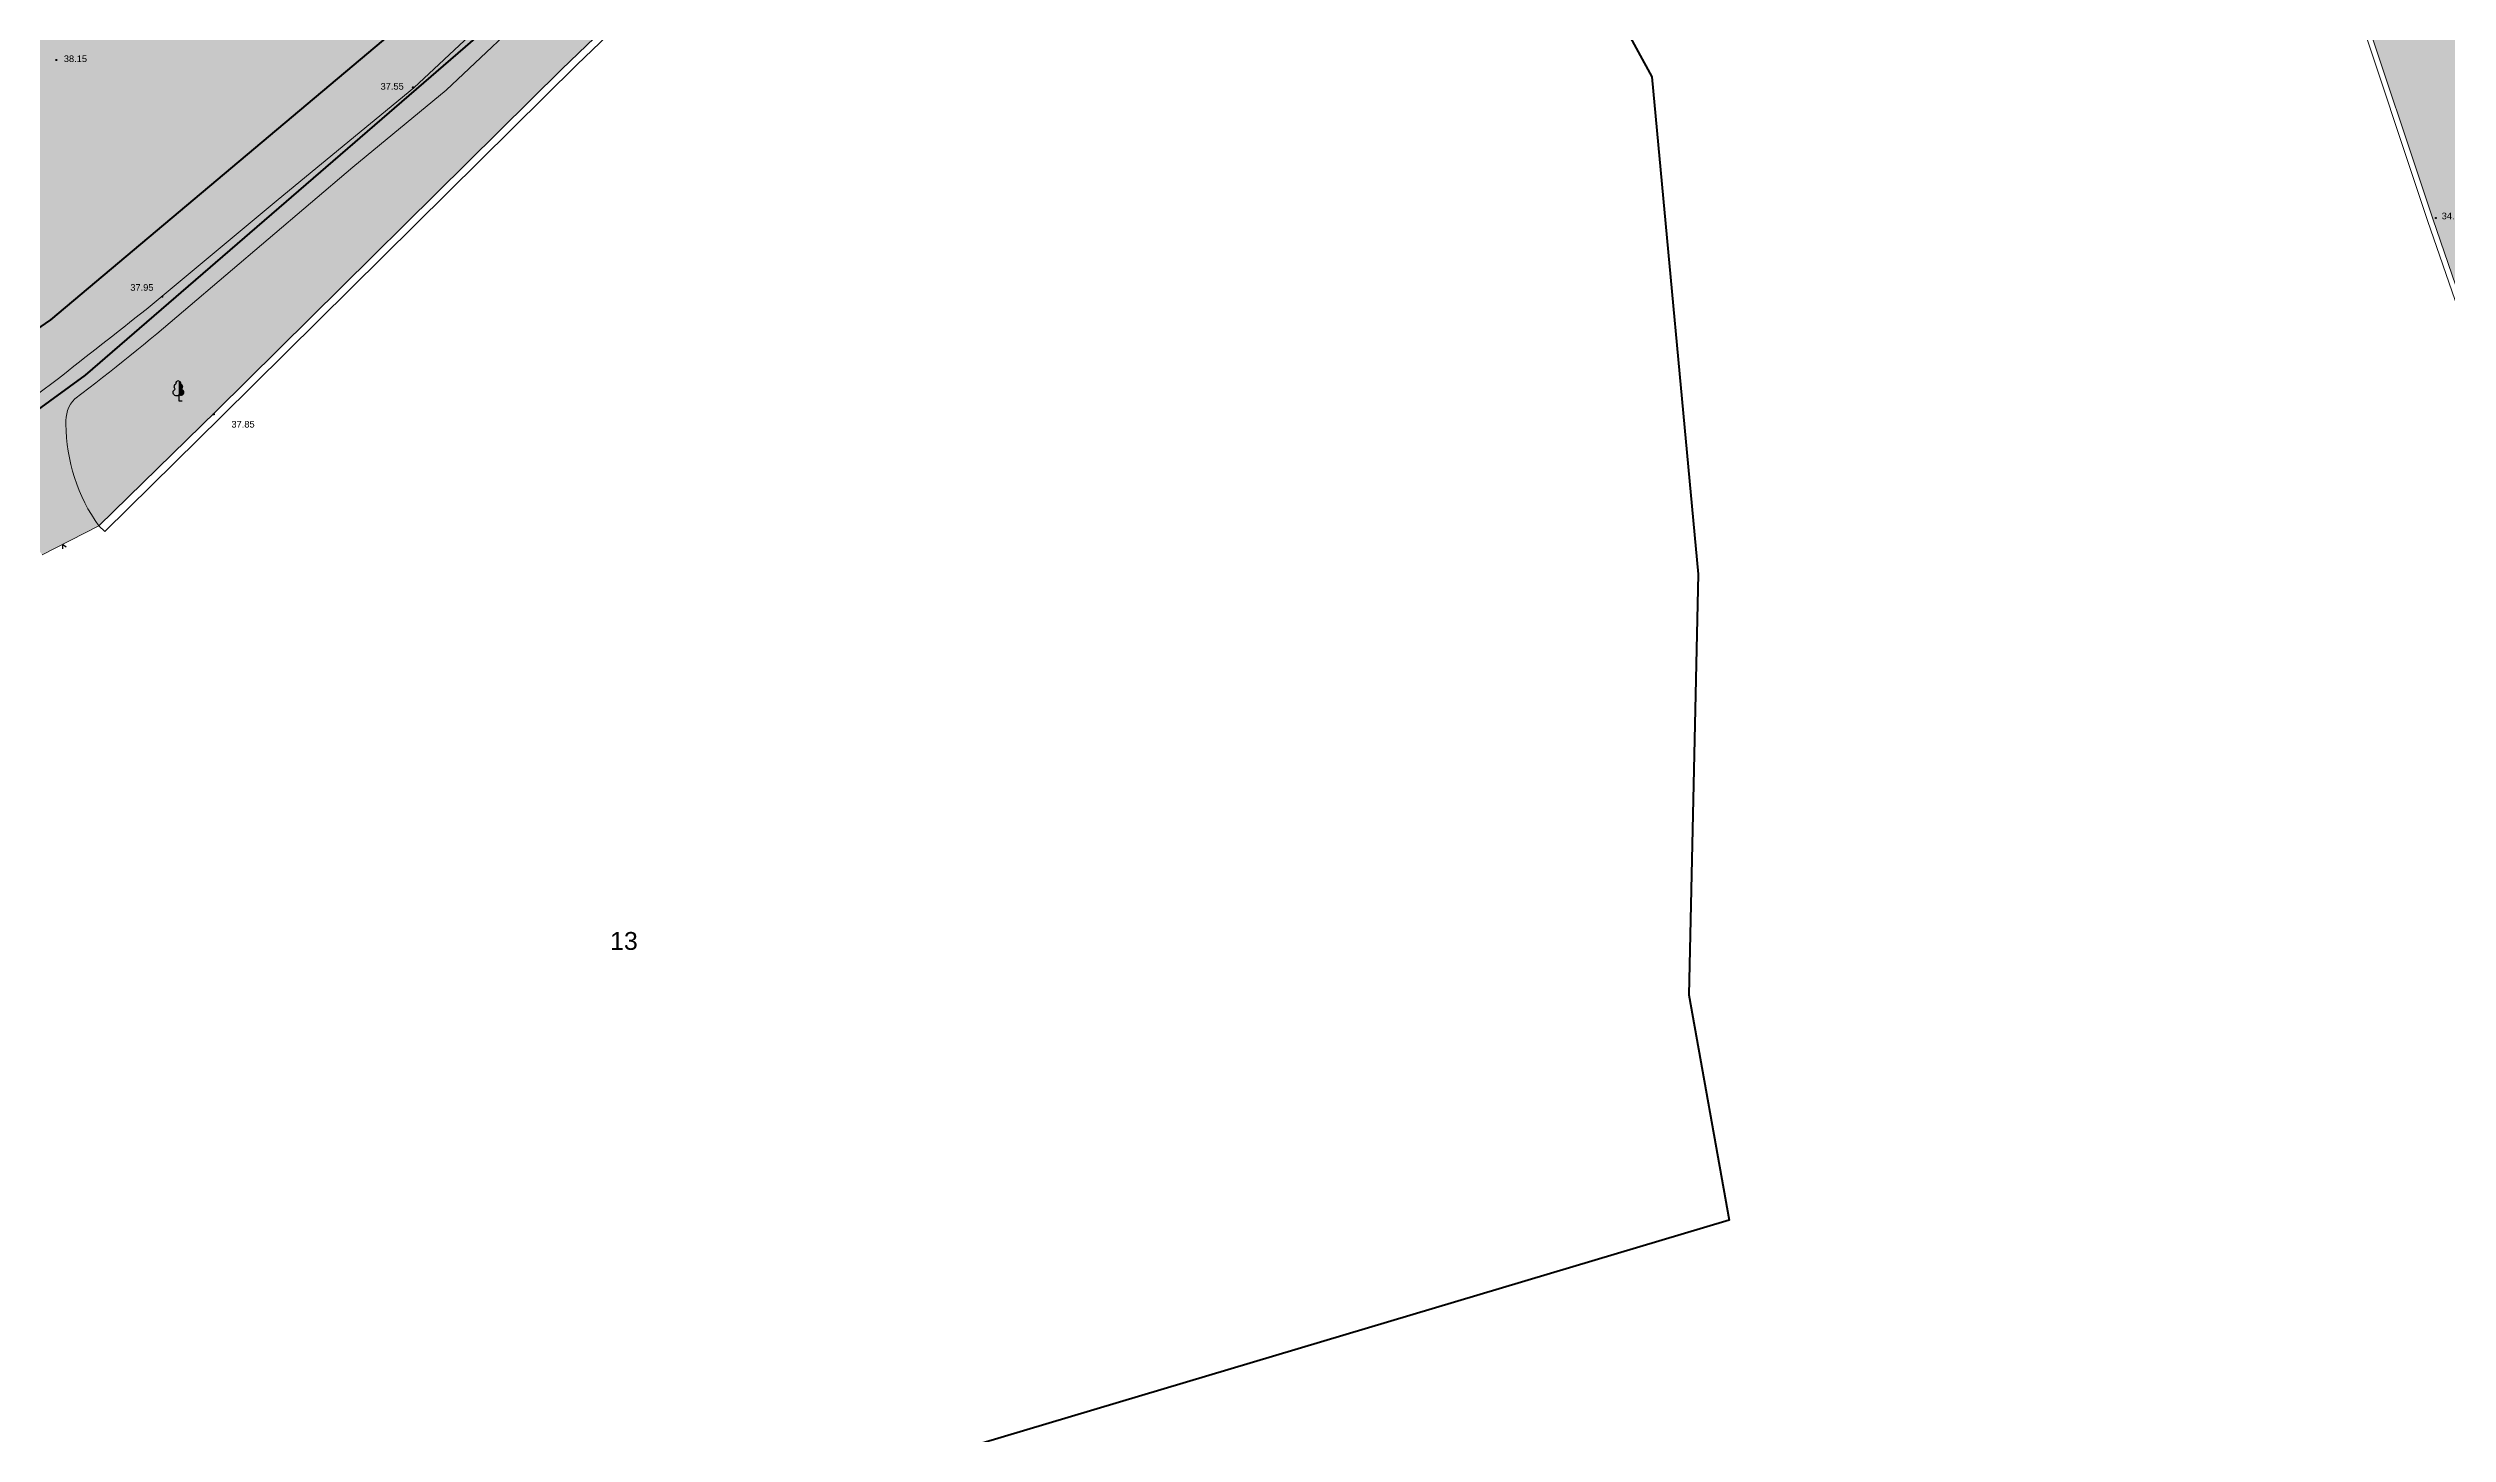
# Model space of a CAD drawing. Header units: metres. Extents: x 363857 to 365179, y 5807840 to 5809004.
# Drawn here: x 364167.5 to 364402.5, y 5808446.6 to 5808582.4 of the extents above; entities that cross this region are included whole.
import ezdxf

# ---------------------------------------------------------------- set-up
doc = ezdxf.new("R2010")
doc.units = ezdxf.units.M
doc.header["$LTSCALE"] = 0.5
doc.linetypes.add('LF11.26', pattern=[0])
doc.layers.get('0').update_dxf_attribs({"color": 1, "linetype": 'CONTINUOUS'})
for name, color, linetype in [('Flurstücksgrenze', 5, 'CONTINUOUS'), ('Stk.Befestigungsarten', 1, 'CONTINUOUS'), ('Stk.Einfriedungen', 1, 'CONTINUOUS'), ('Stk.Geländehöhen', 1, 'CONTINUOUS'), ('Stk.Topografie allgemein', 1, 'CONTINUOUS'), ('Stk.Waldflächen', 1, 'CONTINUOUS')]:
    doc.layers.add(name, color=color, linetype=linetype)
doc.styles.add('TA  11.0401.0000', font='Arial.ttf')

# ---------------------------------------------------------------- blocks, each defined once
blk = doc.blocks.new('S11..378')
at = {"color": 0, "lineweight": -2}
blk.add_lwpolyline([(-0.025, 0.05), (0, 0), (0.025, 0.05)], dxfattribs=at)
blk = doc.blocks.new('Geländehöhe')
at = {"color": 0, "lineweight": -2}
for points in [[(0.0087, -0.005, -0.5773503), (-0.0087, -0.005, -0.5773503), (0, 0.01, -0.5773503)], [(0.0043, -0.0025, -0.5773503), (-0.0043, -0.0025, -0.5773503), (0, 0.005, -0.5773503)]]:
    blk.add_lwpolyline(points, format="xyb", close=True, dxfattribs=at)
blk = doc.blocks.new('S11..150')
at = {"lineweight": -2}
blk.add_hatch(color=0, dxfattribs=at).paths.add_polyline_path([(0, 0.055), (0, 0.2), (0.0074, 0.199), (0.0142, 0.196), (0.0197, 0.191), (0.0236, 0.1846), (0.0254, 0.1774), (0.025, 0.17), (0.0326, 0.1648), (0.0386, 0.1578), (0.0426, 0.1495), (0.0442, 0.1404), (0.0435, 0.1312), (0.0403, 0.1225), (0.035, 0.115), (0.0434, 0.1099), (0.0501, 0.1026), (0.0545, 0.0938), (0.0562, 0.0841), (0.0552, 0.0743), (0.0515, 0.0652), (0.0454, 0.0575), (0.0373, 0.0517), (0.028, 0.0485), (0.0182, 0.048), (0.0086, 0.0502)], flags=0)
at = {"color": 0, "lineweight": -2}
blk.add_lwpolyline([(0, 0.055, -1.1324178), (-0.035, 0.115, -0.4985403), (-0.025, 0.17, -0.4807787), (0, 0.2)], format="xyb", dxfattribs=at)
blk.add_lwpolyline([(0, 0.055), (0, 0), (0.035, 0)], dxfattribs=at)

msp = doc.modelspace()

# ---------------------------------------------------------------- hatches: boundary and pattern name
at = {"layer": 'Stk.Befestigungsarten', "lineweight": 18, "true_color": 0xdcbe9c}
msp.add_hatch(color=31, dxfattribs=at).paths.add_polyline_path([(364143.1056, 5808568.1222), (364145.5455, 5808569.6793), (364146.5129, 5808558.0475, 0.06574416), (364149.9917, 5808544.4197), (364152.2783, 5808542.0172, 0.381345), (364156.1162, 5808540.8048), (364168.399, 5808549.9155, -0.00365997), (364177.0993, 5808556.7578), (364190.0356, 5808567.5642), (364203.3036, 5808578.4808), (364227.0722, 5808600.7654), (364228.1231, 5808598.485), (364219.21, 5808590.301), (364206.4642, 5808578.2481), (364197.3258, 5808570.725), (364180.757, 5808556.6071, -0.01527233), (364170.134, 5808548.0339, 0.22394845), (364169.2531, 5808545.5463, 0.15750553), (364172.4837, 5808535.5682), (364166.9151, 5808532.7401), (364166.359, 5808533.5819, 0.05980455), (364160.7941, 5808537.9666, 0.11205225), (364157.6635, 5808538.9078), (364134.6659, 5808522.6025), (364125.9843, 5808517.1532), (364123.1089, 5808518.3463), (364133.9638, 5808525.5547), (364147.2616, 5808534.8033, 0.20535197), (364147.5569, 5808542.9433, -0.08661149), (364144.1901, 5808558.091)], flags=0)
at = {"layer": 'Stk.Waldflächen', "lineweight": 18, "true_color": 0xb3ff7f}
for points in [[(364348.1611, 5808700.2357), (364335.0519, 5808690.816), (364320.8733, 5808680.3337, -0.00608712), (364308.6886, 5808670.6154), (364289.38, 5808654.9999), (364274.2645, 5808642.9697), (364250.9117, 5808622.6505), (364227.0722, 5808600.7654), (364145.5455, 5808569.6793), (364145.4096, 5808588.3447), (364145.2539, 5808606.4591, 0.17216241), (364141.9519, 5808615.6645, -0.10932038), (364134.3262, 5808636.4254, -0.00412084), (364132.5909, 5808660.3785), (364132.1662, 5808666.1627), (364129.8589, 5808688.8814), (364312.2513, 5808746.6893, 0.05764343), (364321.4976, 5808730.046, 0.05686644), (364329.3387, 5808721.6663), (364336.0761, 5808715.4211), (364348.0254, 5808705.7844, -0.23530161), (364349.816, 5808703.0002, -0.2998689)], [(364384.5367, 5808715.5302, 0.05090793), (364385.8961, 5808706.2159, -0.00274538), (364391.1891, 5808684.9228, -0.02197468), (364392.0391, 5808682.9047), (364392.0531, 5808644.1383), (364392.8798, 5808640.574), (364395.9563, 5808626.4276, 0.05249211), (364401.5723, 5808612.8972, 0.03446829), (364412.3801, 5808595.3857, 0.01091311), (364432.2137, 5808567.776), (364408.5503, 5808543.5639), (364400.9708, 5808565.6387), (364391.368, 5808594.4929), (364382.557, 5808621.1423), (364375.3164, 5808642.6368), (364366.8255, 5808661.399), (364358.1918, 5808682.8252), (364346.3434, 5808687.6825), (364360.953, 5808703.3865), (364384.5421, 5808721.5456, -0.00390927)], [(364146.5129, 5808558.0475), (364145.5455, 5808569.6793), (364227.0722, 5808600.7654), (364203.3036, 5808578.4808), (364190.0356, 5808567.5642), (364177.0993, 5808556.7578, 0.00365997), (364168.399, 5808549.9155), (364156.1162, 5808540.8048, -0.381345), (364152.2783, 5808542.0172), (364149.9917, 5808544.4197, -0.06574416)], [(364183.9421, 5808546.8035), (364172.4837, 5808535.5682, -0.15750553), (364169.2531, 5808545.5463, -0.22394845), (364170.134, 5808548.0339, 0.01527233), (364180.757, 5808556.6071), (364197.3258, 5808570.725), (364206.4642, 5808578.2481), (364219.21, 5808590.301), (364228.1231, 5808598.485), (364232.5167, 5808594.4549), (364217.8118, 5808580.3278)]]:
    msp.add_hatch(color=71, dxfattribs=at).paths.add_polyline_path(points, flags=0)

# ---------------------------------------------------------------- linework, layer by layer
at = {"layer": 'Flurstücksgrenze', "color": 7, "linetype": 'Continuous', "lineweight": 40}
for p, q in [((364167.768, 5808555.774), (364232.902, 5808610.567)), ((364108.446, 5808514.968), (364167.768, 5808555.774))]:
    msp.add_line(p, q, dxfattribs=at)
msp.add_lwpolyline([(364113.703, 5808508.453), (364171.174, 5808550.331), (364235.273, 5808605.776), (364262.852, 5808634.505), (364285.874, 5808650.329), (364324.501, 5808579.55), (364329.06, 5808530.845), (364328.138, 5808489.633), (364332.095, 5808467.575), (364207.685, 5808430.422), (364218.4, 5808386.746), (364301.1, 5808403.655), (364305.858, 5808384.495), (364223.398, 5808368.173), (364235.339, 5808310.528), (364145.635, 5808309.202), (364113.703, 5808508.453)], close=True, dxfattribs=at)
at = {"layer": 'Stk.Einfriedungen', "color": 7, "linetype": 'Continuous', "lineweight": 18}
for p, q in [((364232.5167, 5808594.4549), (364217.8118, 5808580.3278)), ((364219.259, 5808580.7254), (364233.0443, 5808593.9838)), ((364390.9031, 5808594.2076), (364400.4528, 5808565.4878)), ((364391.368, 5808594.4929), (364400.9708, 5808565.6387)), ((364217.8118, 5808580.3278), (364183.9421, 5808546.8035)), ((364184.4809, 5808546.2785), (364219.259, 5808580.7254)), ((364417.9882, 5808514.7161), (364400.4528, 5808565.4878)), ((364400.9708, 5808565.6387), (364408.5503, 5808543.5639)), ((364183.9421, 5808546.8035), (364172.4837, 5808535.5682)), ((364173.0532, 5808535.0136), (364184.4809, 5808546.2785)), ((364172.4837, 5808535.5682), (364173.0532, 5808535.0136))]:
    msp.add_line(p, q, dxfattribs=at)
at = {"layer": 'Stk.Einfriedungen', "color": 7, "linetype": 'LF11.26', "lineweight": 18}
msp.add_line((364172.4837, 5808535.5682), (364166.9151, 5808532.7401), dxfattribs=at)
at = {"layer": 'Stk.Topografie allgemein', "color": 7, "linetype": 'Continuous', "lineweight": 9}
for p, q in [((364227.0722, 5808600.7654), (364203.3036, 5808578.4808)), ((364219.21, 5808590.301), (364206.4642, 5808578.2481)), ((364203.3036, 5808578.4808), (364190.0356, 5808567.5642)), ((364206.4642, 5808578.2481), (364197.3258, 5808570.725)), ((364197.3258, 5808570.725), (364180.757, 5808556.6071)), ((364190.0356, 5808567.5642), (364177.0993, 5808556.7578)), ((364168.399, 5808549.9155), (364156.1162, 5808540.8048))]:
    msp.add_line(p, q, dxfattribs=at)
for centre, radius, start, end in [((364640.1165, 5807959.0575), 756.0626, 127.7636734, 128.6024734), ((364035.1395, 5808726.1728), 223.5106, 307.155019, 310.654908), ((364172.3313, 5808545.856), 3.0937, 135.254054, 185.74615), ((364186.3132, 5808545.5578), 17.0601, 180.038609, 215.842081)]:
    msp.add_arc(centre, radius, start, end, dxfattribs=at)

# ---------------------------------------------------------------- block references
at = {"layer": 'Stk.Einfriedungen', "color": 7, "xscale": 7.5, "yscale": 7.5, "rotation": 206.924}
msp.add_blockref('S11..378', (364168.9173, 5808533.7569), dxfattribs=at)
at = {"layer": 'Stk.Geländehöhen', "color": 7, "xscale": 5, "yscale": 5}
for p in [(364168.3104, 5808581.2193, 38.146), (364203.2302, 5808578.5342, 37.546), (364401.2729, 5808565.739, 34.646), (364178.6727, 5808558.021, 37.946), (364183.7216, 5808546.5132, 37.846)]:
    msp.add_blockref('Geländehöhe', p, dxfattribs=at)
at = {"layer": 'Stk.Waldflächen', "color": 7, "xscale": 9.85, "yscale": 9.85}
msp.add_blockref('S11..150', (364180.2923, 5808547.839), dxfattribs=at)

# ---------------------------------------------------------------- texts
at = {"layer": 'Flurstücksgrenze', "color": 7, "lineweight": 35, "insert": (364222.5175, 5808494.025), "char_height": 1.75, "attachment_point": 7, "line_spacing_factor": 0.84, "style": 'TA  11.0401.0000'}
msp.add_mtext('13', dxfattribs=at)
at = {"layer": 'Stk.Geländehöhen', "color": 7, "lineweight": 18, "char_height": 0.65, "attachment_point": 7, "line_spacing_factor": 0.84, "style": 'TA  11.0401.0000'}
for s, insert in [('38.15', (364169.04, 5808581)), ('37.55', (364200.05, 5808578.3)), ('34.65', (364401.85, 5808565.6)), ('37.95', (364175.55, 5808558.6)), ('37.85', (364185.45, 5808545.2))]:
    msp.add_mtext(s, dxfattribs=dict(at, insert=insert))

doc.saveas('drawing.dxf')
